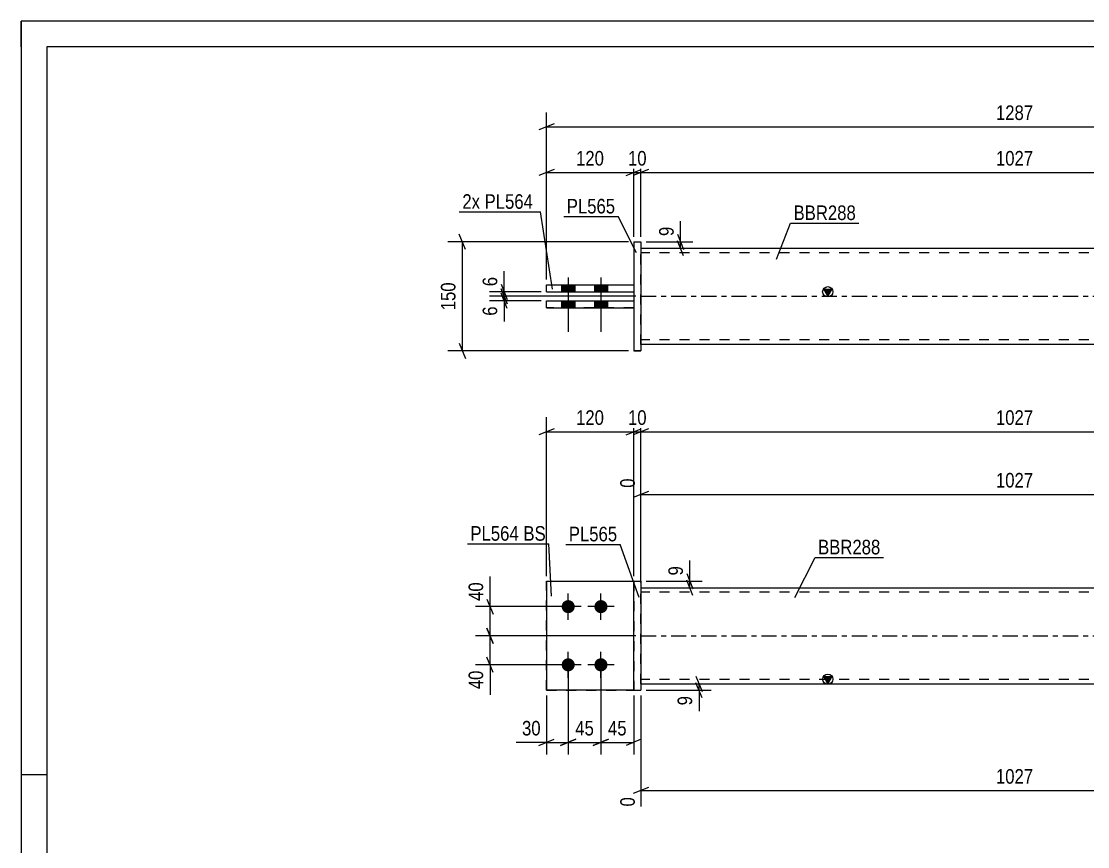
# Model space of a CAD drawing. Header units: millimetres. Extents: x 0 to 420, y 0 to 297.
# Drawn here: x 0 to 209.4, y 134.9 to 297 of the extents above; entities that cross this region are included whole.
import ezdxf

# ---------------------------------------------------------------- set-up
doc = ezdxf.new("R2010")
doc.units = ezdxf.units.MM
doc.linetypes.add('DXK_LINE_DOT2', pattern=[3.9198, 1.9599, -1.9599])
doc.linetypes.add('DXK_LINE_DOT3', pattern=[5.9187, 2.979, -0.9799, 0.9799, -0.9799])
doc.styles.add('Arial Narrow', font='ARIALN.TTF', dxfattribs={"height": 0.2})

# ---------------------------------------------------------------- blocks, each defined once
blk = doc.blocks.new('Unknown-585697914-1128')
at = {"color": 5, "linetype": 'Continuous'}
for p, q in [((420, 297), (0, 297)), ((0, 297), (0, 0)), ((0, 292), (0, 297)), ((415, 292), (5, 292)), ((5, 292), (5, 5)), ((5, 149), (0, 149))]:
    blk.add_line(p, q, dxfattribs=at)
blk = doc.blocks.new('Part-585697914-1942 - 1926')
at = {"color": 2, "linetype": 'Continuous'}
for p, q in [((103.11, 187.04), (120.26, 187.04)), ((103.11, 187.04), (103.11, 165.62)), ((120.26, 165.62), (103.11, 165.62)), ((103.11, 165.62), (103.11, 165.62))]:
    blk.add_line(p, q, dxfattribs=at)
at = {"color": 7, "linetype": 'DXK_LINE_DOT2'}
for p, q in [((103.11, 187.04), (120.26, 187.04)), ((120.26, 187.04), (120.26, 187.04)), ((120.26, 187.04), (120.26, 165.62)), ((103.11, 165.62), (120.26, 165.62))]:
    blk.add_line(p, q, dxfattribs=at)
blk = doc.blocks.new('Part-585697914-1947 - 1926')
at = {"linetype": 'Continuous'}
blk.add_hatch(color=2, dxfattribs=at).paths.add_polyline_path([(158.37, 166.9), (157.57, 168.3), (159.17, 168.3)])
at = {"color": 2, "linetype": 'Continuous'}
for p, q in [((121.68, 185.76), (268.43, 185.76)), ((158.37, 166.9), (157.57, 168.3)), ((157.57, 168.3), (159.17, 168.3)), ((159.17, 168.3), (158.37, 166.9)), ((121.68, 166.9), (268.43, 166.9))]:
    blk.add_line(p, q, dxfattribs=at)
at = {"color": 7, "linetype": 'DXK_LINE_DOT2'}
for p, q in [((121.68, 166.9), (121.68, 185.76)), ((268.43, 184.9), (121.68, 184.9)), ((268.43, 166.9), (268.43, 185.76)), ((268.43, 167.76), (121.68, 167.76))]:
    blk.add_line(p, q, dxfattribs=at)
at = {"color": 7, "linetype": 'DXK_LINE_DOT3'}
blk.add_line((121.68, 176.33), (268.43, 176.33), dxfattribs=at)
at = {"color": 2, "linetype": 'Continuous'}
blk.add_circle((158.37, 167.8), 1, dxfattribs=at)
blk = doc.blocks.new('Bolt-585697914-1954 - 1926')
at = {"linetype": 'Continuous'}
for points in [[(107.4, 183.33), (107.67, 183.3), (107.92, 183.22), (108.15, 183.08), (108.35, 182.9), (108.51, 182.69), (108.62, 182.44), (108.68, 182.18), (108.68, 181.91), (108.62, 181.65), (108.51, 181.4), (108.35, 181.18), (108.15, 181), (107.92, 180.87), (107.67, 180.79), (107.4, 180.76), (107.13, 180.79), (106.88, 180.87), (106.64, 181), (106.44, 181.18), (106.29, 181.4), (106.18, 181.65), (106.12, 181.91), (106.12, 182.18), (106.18, 182.44), (106.29, 182.69), (106.44, 182.9), (106.64, 183.08), (106.88, 183.22), (107.13, 183.3)], [(113.83, 183.33), (114.1, 183.3), (114.35, 183.22), (114.58, 183.08), (114.78, 182.9), (114.94, 182.69), (115.05, 182.44), (115.11, 182.18), (115.11, 181.91), (115.05, 181.65), (114.94, 181.4), (114.78, 181.18), (114.58, 181), (114.35, 180.87), (114.1, 180.79), (113.83, 180.76), (113.56, 180.79), (113.3, 180.87), (113.07, 181), (112.87, 181.18), (112.71, 181.4), (112.61, 181.65), (112.55, 181.91), (112.55, 182.18), (112.61, 182.44), (112.71, 182.69), (112.87, 182.9), (113.07, 183.08), (113.3, 183.22), (113.56, 183.3)], [(107.4, 171.9), (107.67, 171.87), (107.92, 171.79), (108.15, 171.66), (108.35, 171.48), (108.51, 171.26), (108.62, 171.01), (108.68, 170.75), (108.68, 170.48), (108.62, 170.22), (108.51, 169.97), (108.35, 169.75), (108.15, 169.57), (107.92, 169.44), (107.67, 169.36), (107.4, 169.33), (107.13, 169.36), (106.88, 169.44), (106.64, 169.57), (106.44, 169.75), (106.29, 169.97), (106.18, 170.22), (106.12, 170.48), (106.12, 170.75), (106.18, 171.01), (106.29, 171.26), (106.44, 171.48), (106.64, 171.66), (106.88, 171.79), (107.13, 171.87)], [(113.83, 171.9), (114.1, 171.87), (114.35, 171.79), (114.58, 171.66), (114.78, 171.48), (114.94, 171.26), (115.05, 171.01), (115.11, 170.75), (115.11, 170.48), (115.05, 170.22), (114.94, 169.97), (114.78, 169.75), (114.58, 169.57), (114.35, 169.44), (114.1, 169.36), (113.83, 169.33), (113.56, 169.36), (113.3, 169.44), (113.07, 169.57), (112.87, 169.75), (112.71, 169.97), (112.61, 170.22), (112.55, 170.48), (112.55, 170.75), (112.61, 171.01), (112.71, 171.26), (112.87, 171.48), (113.07, 171.66), (113.3, 171.79), (113.56, 171.87)]]:
    blk.add_hatch(color=1, dxfattribs=at).paths.add_polyline_path(points)
at = {"color": 1, "linetype": 'Continuous'}
for p, q in [((107.4, 179.47), (107.4, 184.62)), ((113.83, 179.47), (113.83, 184.62)), ((109.97, 182.04), (104.83, 182.04)), ((116.4, 182.04), (111.26, 182.04)), ((107.4, 168.04), (107.4, 173.19)), ((113.83, 168.04), (113.83, 173.19)), ((109.97, 170.62), (104.83, 170.62)), ((116.4, 170.62), (111.26, 170.62))]:
    blk.add_line(p, q, dxfattribs=at)
blk = doc.blocks.new('Part-585697914-1960 - 1926')
at = {"color": 2, "linetype": 'Continuous'}
for p, q in [((120.26, 187.04), (121.68, 187.04)), ((120.26, 165.61), (120.26, 187.04)), ((121.68, 187.04), (121.68, 187.04)), ((121.68, 187.04), (121.68, 165.61)), ((120.26, 165.61), (121.68, 165.61))]:
    blk.add_line(p, q, dxfattribs=at)
at = {"color": 7, "linetype": 'DXK_LINE_DOT2'}
for p, q in [((120.26, 187.04), (121.68, 187.04)), ((120.26, 165.62), (121.68, 165.62))]:
    blk.add_line(p, q, dxfattribs=at)
blk = doc.blocks.new('Part-585697914-1965 - 1926')
at = {"color": 7, "linetype": 'DXK_LINE_DOT2'}
for p, q in [((103.11, 187.04), (120.26, 187.04)), ((103.11, 187.04), (120.26, 187.04)), ((103.11, 165.62), (103.11, 187.04)), ((120.26, 187.04), (120.26, 187.04)), ((120.26, 187.04), (120.26, 165.62)), ((103.11, 165.62), (120.26, 165.62)), ((120.26, 165.62), (103.11, 165.62)), ((103.11, 165.62), (103.11, 165.62))]:
    blk.add_line(p, q, dxfattribs=at)
blk = doc.blocks.new('Part-585697914-2284 - 2276')
at = {"color": 2, "linetype": 'Continuous'}
for p, q in [((120.26, 253.7), (121.68, 253.7)), ((120.26, 253.7), (120.26, 232.27)), ((121.68, 253.7), (121.68, 253.7)), ((121.68, 253.7), (121.68, 232.27)), ((121.68, 232.27), (120.26, 232.27)), ((120.26, 232.27), (120.26, 232.27))]:
    blk.add_line(p, q, dxfattribs=at)
at = {"color": 7, "linetype": 'DXK_LINE_DOT2'}
for p, q in [((120.26, 253.7), (121.68, 253.7)), ((121.68, 253.7), (121.68, 253.7)), ((120.26, 232.27), (121.68, 232.27))]:
    blk.add_line(p, q, dxfattribs=at)
blk = doc.blocks.new('Bolt-585697914-2279 - 2276')
at = {"linetype": 'Continuous'}
for points in [[(106.11, 243.85), (108.68, 243.85), (108.68, 245.27), (106.11, 245.27)], [(106.11, 243.85), (108.68, 243.85), (108.68, 245.27), (106.11, 245.27)], [(112.54, 243.85), (115.11, 243.85), (115.11, 245.27), (112.54, 245.27)], [(112.54, 243.85), (115.11, 243.85), (115.11, 245.27), (112.54, 245.27)], [(106.11, 240.7), (108.68, 240.7), (108.68, 242.13), (106.11, 242.13)], [(106.11, 240.7), (108.68, 240.7), (108.68, 242.13), (106.11, 242.13)], [(112.54, 240.7), (115.11, 240.7), (115.11, 242.13), (112.54, 242.13)], [(112.54, 240.7), (115.11, 240.7), (115.11, 242.13), (112.54, 242.13)]]:
    blk.add_hatch(color=1, dxfattribs=at).paths.add_polyline_path(points)
at = {"color": 1, "linetype": 'Continuous'}
for p, q in [((106.11, 245.27), (106.11, 243.85)), ((106.11, 245.27), (106.11, 243.85)), ((107.4, 246.7), (107.4, 235.99)), ((107.4, 246.7), (107.4, 235.99)), ((108.68, 245.27), (108.68, 243.85)), ((108.68, 245.27), (108.68, 243.85)), ((112.54, 245.27), (112.54, 243.85)), ((112.54, 245.27), (112.54, 243.85)), ((113.83, 246.7), (113.83, 235.99)), ((113.83, 246.7), (113.83, 235.99)), ((115.11, 245.27), (115.11, 243.85)), ((115.11, 245.27), (115.11, 243.85)), ((106.11, 242.13), (106.11, 240.7)), ((106.11, 242.13), (106.11, 240.7)), ((108.68, 242.13), (108.68, 240.7)), ((108.68, 242.13), (108.68, 240.7)), ((112.54, 242.13), (112.54, 240.7)), ((112.54, 242.13), (112.54, 240.7)), ((115.11, 242.13), (115.11, 240.7)), ((115.11, 242.13), (115.11, 240.7))]:
    blk.add_line(p, q, dxfattribs=at)
blk = doc.blocks.new('Part-585697914-2289 - 2276')
at = {"color": 2, "linetype": 'Continuous'}
for p, q in [((103.11, 245.27), (120.26, 245.27)), ((103.11, 243.85), (103.11, 245.27)), ((120.26, 245.27), (120.26, 243.85)), ((103.11, 243.85), (120.26, 243.85)), ((103.11, 243.85), (103.11, 243.85))]:
    blk.add_line(p, q, dxfattribs=at)
at = {"color": 7, "linetype": 'DXK_LINE_DOT2'}
for p, q in [((103.11, 245.27), (120.26, 245.27)), ((103.11, 245.27), (103.11, 245.27)), ((120.26, 245.27), (120.26, 245.27)), ((103.11, 243.85), (120.26, 243.85))]:
    blk.add_line(p, q, dxfattribs=at)
blk = doc.blocks.new('Part-585697914-2304 - 2276')
at = {"linetype": 'Continuous'}
blk.add_hatch(color=2, dxfattribs=at).paths.add_polyline_path([(158.37, 242.99), (157.57, 244.39), (159.17, 244.39)])
at = {"color": 2, "linetype": 'Continuous'}
for p, q in [((121.68, 252.42), (268.43, 252.42)), ((158.37, 242.99), (157.57, 244.39)), ((157.57, 244.39), (159.17, 244.39)), ((159.17, 244.39), (158.37, 242.99)), ((268.43, 233.56), (121.68, 233.56))]:
    blk.add_line(p, q, dxfattribs=at)
at = {"color": 7, "linetype": 'DXK_LINE_DOT2'}
for p, q in [((121.68, 233.56), (121.68, 252.42)), ((268.43, 251.56), (121.68, 251.56)), ((268.43, 252.42), (268.43, 233.56)), ((268.43, 234.42), (121.68, 234.42))]:
    blk.add_line(p, q, dxfattribs=at)
at = {"color": 7, "linetype": 'DXK_LINE_DOT3'}
blk.add_line((121.68, 242.99), (268.43, 242.99), dxfattribs=at)
at = {"color": 2, "linetype": 'Continuous'}
blk.add_circle((158.37, 243.89), 1, dxfattribs=at)
blk = doc.blocks.new('Part-585697914-2319 - 2276')
at = {"color": 2, "linetype": 'Continuous'}
for p, q in [((103.11, 242.13), (120.26, 242.13)), ((103.11, 240.7), (103.11, 242.13)), ((120.26, 242.13), (120.26, 240.7)), ((103.11, 240.7), (120.26, 240.7)), ((103.11, 240.7), (103.11, 240.7))]:
    blk.add_line(p, q, dxfattribs=at)
at = {"color": 7, "linetype": 'DXK_LINE_DOT2'}
for p, q in [((103.11, 242.13), (120.26, 242.13)), ((120.26, 240.7), (103.11, 240.7))]:
    blk.add_line(p, q, dxfattribs=at)
blk = doc.blocks.new('StraightDimension-585697914-2153 - 1926')
at = {"color": 7, "linetype": 'Continuous'}
for p, q in [((120.68, 176.33), (89.2, 176.33)), ((91.45, 177.83), (92.65, 174.83)), ((92.05, 170.62), (92.05, 176.33)), ((92.65, 169.12), (91.45, 172.12)), ((106.4, 170.62), (89.2, 170.62))]:
    blk.add_line(p, q, dxfattribs=at)
at = {"color": 0}
blk.add_wipeout([(91.3, 170.09), (87.1, 170.09), (87.1, 165.23), (91.3, 165.23)], dxfattribs=at)
at = {"color": 7, "linetype": 'Continuous'}
blk.add_line((92.05, 170.62), (92.05, 164.71), dxfattribs=at)
blk.add_line((92.05, 170.62), (92.05, 164.71), dxfattribs=at)
at = {"color": 3, "style": 'Arial Narrow'}
blk.add_text('40', height=2.863, rotation=90.0002, dxfattribs=at).set_placement((90.7, 165.83))
blk = doc.blocks.new('StraightDimension-585697914-2006 - 1926')
at = {"color": 7, "linetype": 'Continuous'}
for p, q in [((121.68, 188.04), (121.68, 219.24)), ((268.43, 188.04), (268.43, 219.24)), ((123.18, 216.99), (120.18, 215.79)), ((121.68, 216.39), (268.43, 216.39)), ((266.93, 215.79), (269.93, 216.99))]:
    blk.add_line(p, q, dxfattribs=at)
at = {"color": 0}
blk.add_wipeout([(199.32, 217.14), (199.32, 221.34), (190.8, 221.34), (190.8, 217.14)], dxfattribs=at)
at = {"color": 3, "style": 'Arial Narrow'}
blk.add_text('1027', height=2.863, dxfattribs=at).set_placement((191.4, 217.74))
blk = doc.blocks.new('StraightDimension-585697914-2221 - 1926')
at = {"color": 7, "linetype": 'Continuous'}
for p, q in [((268.43, 188.04), (268.43, 212.7)), ((121.68, 186.76), (121.68, 207.21)), ((123.18, 204.69), (120.18, 203.49)), ((121.68, 204.09), (268.43, 204.09)), ((266.93, 203.49), (269.93, 204.69))]:
    blk.add_line(p, q, dxfattribs=at)
at = {"color": 0, "linetype": 'Continuous'}
for points in [[(267.83, 213.3), (263.63, 213.3), (263.63, 204.79), (267.83, 204.79)], [(121.08, 207.81), (116.88, 207.81), (116.88, 204.79), (121.08, 204.79)]]:
    blk.add_wipeout(points, dxfattribs=at)
at = {"color": 0}
blk.add_wipeout([(199.32, 204.84), (199.32, 209.04), (190.8, 209.04), (190.8, 204.84)], dxfattribs=at)
at = {"color": 3, "linetype": 'Continuous', "style": 'Arial Narrow'}
for s, height, p in [('1027', 2.863, (267.23, 205.39)), ('0', 2.86, (120.48, 205.39))]:
    blk.add_text(s, height=height, rotation=90.0002, dxfattribs=at).set_placement(p)
at = {"color": 3, "style": 'Arial Narrow'}
blk.add_text('1027', height=2.863, dxfattribs=at).set_placement((191.4, 205.44))
blk = doc.blocks.new('StraightDimension-585697914-2032 - 1926')
at = {"color": 7, "linetype": 'Continuous'}
for p, q in [((103.11, 188.04), (103.11, 219.24)), ((120.26, 188.04), (120.26, 219.24)), ((104.61, 216.99), (101.61, 215.79)), ((103.11, 216.39), (120.26, 216.39)), ((118.76, 215.79), (121.76, 216.99))]:
    blk.add_line(p, q, dxfattribs=at)
at = {"color": 0}
blk.add_wipeout([(115.03, 217.14), (115.03, 221.34), (108.34, 221.34), (108.34, 217.14)], dxfattribs=at)
at = {"color": 3, "style": 'Arial Narrow'}
blk.add_text('120', height=2.863, dxfattribs=at).set_placement((108.94, 217.74))
blk = doc.blocks.new('StraightDimension-585697914-2203 - 1926')
at = {"color": 7, "linetype": 'Continuous'}
for p, q in [((107.4, 169.62), (107.4, 152.99)), ((113.83, 169.62), (113.83, 152.99)), ((105.9, 154.79), (108.9, 155.99)), ((107.4, 155.39), (113.83, 155.39)), ((115.33, 155.99), (112.33, 154.79))]:
    blk.add_line(p, q, dxfattribs=at)
at = {"color": 0}
blk.add_wipeout([(113.04, 156.14), (113.04, 160.34), (108.19, 160.34), (108.19, 156.14)], dxfattribs=at)
at = {"color": 3, "style": 'Arial Narrow'}
blk.add_text('45', height=2.863, dxfattribs=at).set_placement((108.79, 156.74))
blk = doc.blocks.new('StraightDimension-585697914-2015 - 1926')
at = {"color": 7, "linetype": 'Continuous'}
for p, q in [((120.26, 188.04), (120.26, 219.24)), ((121.68, 188.04), (121.68, 219.24)), ((118.76, 215.79), (121.76, 216.99)), ((123.18, 216.99), (120.18, 215.79)), ((120.26, 216.39), (121.68, 216.39))]:
    blk.add_line(p, q, dxfattribs=at)
at = {"color": 0}
blk.add_wipeout([(123.4, 217.14), (123.4, 221.34), (118.54, 221.34), (118.54, 217.14)], dxfattribs=at)
at = {"color": 3, "style": 'Arial Narrow'}
blk.add_text('10', height=2.863, dxfattribs=at).set_placement((119.14, 217.74))
blk = doc.blocks.new('StraightDimension-585697914-2190 - 1926')
at = {"color": 7, "linetype": 'Continuous'}
for p, q in [((113.83, 169.62), (113.83, 152.99)), ((120.26, 164.61), (120.26, 152.99)), ((112.33, 154.79), (115.33, 155.99)), ((113.83, 155.39), (120.26, 155.39)), ((121.76, 155.99), (118.76, 154.79))]:
    blk.add_line(p, q, dxfattribs=at)
at = {"color": 0}
blk.add_wipeout([(119.47, 156.14), (119.47, 160.34), (114.61, 160.34), (114.61, 156.14)], dxfattribs=at)
at = {"color": 3, "style": 'Arial Narrow'}
blk.add_text('45', height=2.863, dxfattribs=at).set_placement((115.21, 156.74))
blk = doc.blocks.new('StraightDimension-585697914-2140 - 1926')
at = {"color": 7, "linetype": 'Continuous'}
for p, q in [((91.45, 183.54), (92.65, 180.54)), ((106.4, 182.04), (89.2, 182.04)), ((92.05, 176.33), (92.05, 182.04)), ((120.68, 176.33), (89.2, 176.33)), ((92.65, 174.83), (91.45, 177.83))]:
    blk.add_line(p, q, dxfattribs=at)
at = {"color": 0}
blk.add_wipeout([(91.3, 187.42), (87.1, 187.42), (87.1, 182.57), (91.3, 182.57)], dxfattribs=at)
at = {"color": 7, "linetype": 'Continuous'}
blk.add_line((92.05, 182.04), (92.05, 187.95), dxfattribs=at)
blk.add_line((92.05, 182.04), (92.05, 187.95), dxfattribs=at)
at = {"color": 3, "style": 'Arial Narrow'}
blk.add_text('40', height=2.863, rotation=90.0002, dxfattribs=at).set_placement((90.7, 183.17))
blk = doc.blocks.new('StraightDimension-585697914-2167 - 1926')
at = {"color": 7, "linetype": 'Continuous'}
for p, q in [((130.68, 188.54), (131.88, 185.54)), ((122.68, 187.04), (133.68, 187.04)), ((131.88, 184.26), (130.68, 187.26)), ((131.28, 185.76), (131.28, 187.04)), ((122.68, 185.76), (133.68, 185.76))]:
    blk.add_line(p, q, dxfattribs=at)
at = {"color": 0}
blk.add_wipeout([(130.53, 190.6), (126.33, 190.6), (126.33, 187.57), (130.53, 187.57)], dxfattribs=at)
at = {"color": 7, "linetype": 'Continuous'}
blk.add_line((131.28, 187.04), (131.28, 191.12), dxfattribs=at)
blk.add_line((131.28, 187.04), (131.28, 191.12), dxfattribs=at)
at = {"color": 3, "style": 'Arial Narrow'}
blk.add_text('9', height=2.86, rotation=90.0002, dxfattribs=at).set_placement((129.93, 188.17))
blk = doc.blocks.new('StraightDimension-585697914-2176 - 1926')
at = {"color": 7, "linetype": 'Continuous'}
for p, q in [((132.49, 168.4), (133.69, 165.4)), ((122.68, 166.9), (135.49, 166.9)), ((122.68, 165.61), (135.49, 165.61)), ((133.69, 164.11), (132.49, 167.11)), ((133.09, 165.61), (133.09, 166.9))]:
    blk.add_line(p, q, dxfattribs=at)
at = {"color": 0}
blk.add_wipeout([(132.34, 165.09), (128.14, 165.09), (128.14, 162.06), (132.34, 162.06)], dxfattribs=at)
at = {"color": 7, "linetype": 'Continuous'}
blk.add_line((133.09, 165.61), (133.09, 161.54), dxfattribs=at)
blk.add_line((133.09, 165.61), (133.09, 161.54), dxfattribs=at)
at = {"color": 3, "style": 'Arial Narrow'}
blk.add_text('9', height=2.86, rotation=90.0002, dxfattribs=at).set_placement((131.74, 162.66))
blk = doc.blocks.new('StraightDimension-585697914-2185 - 1926')
at = {"color": 7, "linetype": 'Continuous'}
for p, q in [((121.68, 164.61), (121.68, 142.79)), ((268.43, 164.62), (268.43, 137.3)), ((123.18, 146.52), (120.18, 145.32)), ((121.68, 145.92), (268.43, 145.92)), ((266.93, 145.32), (269.93, 146.52))]:
    blk.add_line(p, q, dxfattribs=at)
at = {"color": 0}
blk.add_wipeout([(199.32, 146.67), (199.32, 150.87), (190.8, 150.87), (190.8, 146.67)], dxfattribs=at)
at = {"color": 0, "linetype": 'Continuous'}
for points in [[(121.08, 145.22), (116.88, 145.22), (116.88, 142.19), (121.08, 142.19)], [(267.83, 145.22), (263.63, 145.22), (263.63, 136.7), (267.83, 136.7)]]:
    blk.add_wipeout(points, dxfattribs=at)
at = {"color": 3, "style": 'Arial Narrow'}
blk.add_text('1027', height=2.863, dxfattribs=at).set_placement((191.4, 147.27))
at = {"color": 3, "linetype": 'Continuous', "style": 'Arial Narrow'}
for s, height, p in [('0', 2.86, (120.48, 142.79)), ('1027', 2.863, (267.23, 137.3))]:
    blk.add_text(s, height=height, rotation=90.0002, dxfattribs=at).set_placement(p)
blk = doc.blocks.new('StraightDimension-585697914-2210 - 1926')
at = {"color": 7, "linetype": 'Continuous'}
for p, q in [((107.4, 169.62), (107.4, 152.99)), ((103.11, 164.62), (103.11, 152.99)), ((101.61, 154.79), (104.61, 155.99)), ((103.11, 155.39), (107.4, 155.39)), ((108.9, 155.99), (105.9, 154.79))]:
    blk.add_line(p, q, dxfattribs=at)
at = {"color": 0}
blk.add_wipeout([(102.59, 156.14), (102.59, 160.34), (97.73, 160.34), (97.73, 156.14)], dxfattribs=at)
at = {"color": 7, "linetype": 'Continuous'}
blk.add_line((103.11, 155.39), (97.21, 155.39), dxfattribs=at)
blk.add_line((103.11, 155.39), (97.21, 155.39), dxfattribs=at)
at = {"color": 3, "style": 'Arial Narrow'}
blk.add_text('30', height=2.863, dxfattribs=at).set_placement((98.33, 156.74))
blk = doc.blocks.new('StraightDimension-585697914-2413 - 2276')
at = {"color": 7, "linetype": 'Continuous'}
for p, q in [((103.11, 246.27), (103.11, 279.12)), ((287, 246.27), (287, 279.12)), ((104.61, 276.87), (101.61, 275.67)), ((285.5, 275.67), (288.5, 276.87)), ((103.11, 276.27), (287, 276.27))]:
    blk.add_line(p, q, dxfattribs=at)
at = {"color": 0}
blk.add_wipeout([(199.32, 277.02), (199.32, 281.22), (190.8, 281.22), (190.8, 277.02)], dxfattribs=at)
at = {"color": 3, "style": 'Arial Narrow'}
blk.add_text('1287', height=2.863, dxfattribs=at).set_placement((191.4, 277.62))
blk = doc.blocks.new('StraightDimension-585697914-2392 - 2276')
at = {"color": 7, "linetype": 'Continuous'}
for p, q in [((103.11, 246.27), (103.11, 270.17)), ((120.26, 254.7), (120.26, 270.17)), ((104.61, 267.92), (101.61, 266.72)), ((103.11, 267.32), (120.26, 267.32)), ((118.76, 266.72), (121.76, 267.92))]:
    blk.add_line(p, q, dxfattribs=at)
at = {"color": 0}
blk.add_wipeout([(115.03, 268.07), (115.03, 272.27), (108.34, 272.27), (108.34, 268.07)], dxfattribs=at)
at = {"color": 3, "style": 'Arial Narrow'}
blk.add_text('120', height=2.863, dxfattribs=at).set_placement((108.94, 268.67))
blk = doc.blocks.new('StraightDimension-585697914-2321 - 2276')
at = {"color": 7, "linetype": 'Continuous'}
for p, q in [((122.68, 253.7), (131.86, 253.7)), ((128.86, 255.2), (130.06, 252.2)), ((130.06, 250.92), (128.86, 253.92)), ((129.46, 252.42), (129.46, 253.7)), ((122.68, 252.42), (131.86, 252.42))]:
    blk.add_line(p, q, dxfattribs=at)
at = {"color": 0}
blk.add_wipeout([(128.71, 257.26), (124.51, 257.26), (124.51, 254.23), (128.71, 254.23)], dxfattribs=at)
at = {"color": 7, "linetype": 'Continuous'}
blk.add_line((129.46, 253.7), (129.46, 257.78), dxfattribs=at)
blk.add_line((129.46, 253.7), (129.46, 257.78), dxfattribs=at)
at = {"color": 3, "style": 'Arial Narrow'}
blk.add_text('9', height=2.86, rotation=90.0002, dxfattribs=at).set_placement((128.11, 254.83))
blk = doc.blocks.new('StraightDimension-585697914-2382 - 2276')
at = {"color": 7, "linetype": 'Continuous'}
for p, q in [((121.68, 254.7), (121.68, 270.17)), ((268.43, 254.7), (268.43, 270.17)), ((123.18, 267.92), (120.18, 266.72)), ((121.68, 267.32), (268.43, 267.32)), ((266.93, 266.72), (269.93, 267.92))]:
    blk.add_line(p, q, dxfattribs=at)
at = {"color": 0}
blk.add_wipeout([(199.32, 268.07), (199.32, 272.27), (190.8, 272.27), (190.8, 268.07)], dxfattribs=at)
at = {"color": 3, "style": 'Arial Narrow'}
blk.add_text('1027', height=2.863, dxfattribs=at).set_placement((191.4, 268.67))
blk = doc.blocks.new('StraightDimension-585697914-2402 - 2276')
at = {"color": 7, "linetype": 'Continuous'}
for p, q in [((120.26, 254.7), (120.26, 270.17)), ((121.68, 254.7), (121.68, 270.17)), ((118.76, 266.72), (121.76, 267.92)), ((123.18, 267.92), (120.18, 266.72)), ((120.26, 267.32), (121.68, 267.32))]:
    blk.add_line(p, q, dxfattribs=at)
at = {"color": 0}
blk.add_wipeout([(123.4, 268.07), (123.4, 272.27), (118.54, 272.27), (118.54, 268.07)], dxfattribs=at)
at = {"color": 3, "style": 'Arial Narrow'}
blk.add_text('10', height=2.863, dxfattribs=at).set_placement((119.14, 268.67))
blk = doc.blocks.new('StraightDimension-585697914-2424 - 2276')
at = {"color": 7, "linetype": 'Continuous'}
for p, q in [((119.26, 253.7), (83.76, 253.7)), ((87.21, 252.2), (86.01, 255.2)), ((86.61, 232.27), (86.61, 253.7)), ((86.01, 233.77), (87.21, 230.77)), ((119.26, 232.27), (83.76, 232.27))]:
    blk.add_line(p, q, dxfattribs=at)
at = {"color": 0}
blk.add_wipeout([(85.86, 246.33), (81.66, 246.33), (81.66, 239.65), (85.86, 239.65)], dxfattribs=at)
at = {"color": 3, "style": 'Arial Narrow'}
blk.add_text('150', height=2.863, rotation=90.0002, dxfattribs=at).set_placement((85.26, 240.25))
blk = doc.blocks.new('StraightDimension-585697914-2435 - 2276')
at = {"color": 7, "linetype": 'Continuous'}
for p, q in [((94.21, 245.35), (95.41, 242.35)), ((102.11, 243.85), (91.96, 243.85)), ((120.68, 242.99), (91.96, 242.99)), ((95.41, 241.49), (94.21, 244.49)), ((94.81, 242.99), (94.81, 243.85))]:
    blk.add_line(p, q, dxfattribs=at)
at = {"color": 0}
blk.add_wipeout([(94.06, 247.4), (89.86, 247.4), (89.86, 244.37), (94.06, 244.37)], dxfattribs=at)
at = {"color": 7, "linetype": 'Continuous'}
blk.add_line((94.81, 243.85), (94.81, 247.92), dxfattribs=at)
blk.add_line((94.81, 243.85), (94.81, 247.92), dxfattribs=at)
at = {"color": 3, "style": 'Arial Narrow'}
blk.add_text('6', height=2.86, rotation=90.0002, dxfattribs=at).set_placement((93.46, 244.97))
blk = doc.blocks.new('StraightDimension-585697914-2451 - 2276')
at = {"color": 7, "linetype": 'Continuous'}
for p, q in [((120.68, 242.99), (91.96, 242.99)), ((94.21, 244.49), (95.41, 241.49)), ((95.41, 240.63), (94.21, 243.63)), ((94.81, 242.13), (94.81, 242.99)), ((102.11, 242.13), (91.96, 242.13))]:
    blk.add_line(p, q, dxfattribs=at)
at = {"color": 0}
blk.add_wipeout([(94.06, 241.61), (89.86, 241.61), (89.86, 238.58), (94.06, 238.58)], dxfattribs=at)
at = {"color": 7, "linetype": 'Continuous'}
blk.add_line((94.81, 242.13), (94.81, 238.05), dxfattribs=at)
blk.add_line((94.81, 242.13), (94.81, 238.05), dxfattribs=at)
at = {"color": 3, "style": 'Arial Narrow'}
blk.add_text('6', height=2.86, rotation=90.0002, dxfattribs=at).set_placement((93.46, 239.18))
blk = doc.blocks.new('Mark-585697914-1943 - 1926')
at = {"color": 0}
blk.add_wipeout([(168.71, 192.31), (168.71, 195.31), (156.47, 195.31), (156.47, 192.31)], dxfattribs=at)
blk.add_wipeout([(168.71, 192.31), (168.71, 195.31), (156.47, 195.31), (156.47, 192.31)], dxfattribs=at)
at = {"color": 30, "linetype": 'Continuous'}
for p, q in [((151.88, 183.82), (155.87, 191.71)), ((155.87, 191.71), (169.31, 191.71))]:
    blk.add_line(p, q, dxfattribs=at)
at = {"color": 3, "style": 'Arial Narrow'}
blk.add_text('BBR288', height=2.863, dxfattribs=at).set_placement((156.47, 192.31))
blk = doc.blocks.new('Mark-585697914-1956 - 1926')
at = {"color": 0}
blk.add_wipeout([(117.02, 194.87), (117.02, 197.87), (107.52, 197.87), (107.52, 194.87)], dxfattribs=at)
blk.add_wipeout([(117.02, 194.87), (117.02, 197.87), (107.52, 197.87), (107.52, 194.87)], dxfattribs=at)
at = {"color": 30, "linetype": 'Continuous'}
for p in [(106.92, 194.27), (121.33, 183.83)]:
    blk.add_line(p, (117.62, 194.27), dxfattribs=at)
at = {"color": 3, "style": 'Arial Narrow'}
blk.add_text('PL565', height=2.863, dxfattribs=at).set_placement((107.52, 194.87))
blk = doc.blocks.new('MarkSet-585697914-2245 - 1926')
at = {"color": 0}
blk.add_wipeout([(97.7, 194.99), (97.7, 197.99), (88.19, 197.99), (88.19, 194.99)], dxfattribs=at)
blk.add_wipeout([(97.7, 194.99), (97.7, 197.99), (88.19, 197.99), (88.19, 194.99)], dxfattribs=at)
blk.add_wipeout([(102.98, 194.99), (102.98, 197.99), (98.6, 197.99), (98.6, 194.99)], dxfattribs=at)
blk.add_wipeout([(102.98, 194.99), (102.98, 197.99), (98.6, 197.99), (98.6, 194.99)], dxfattribs=at)
at = {"color": 30, "linetype": 'Continuous'}
for p in [(87.59, 194.39), (104.12, 184.12)]:
    blk.add_line(p, (103.58, 194.39), dxfattribs=at)
at = {"color": 3, "style": 'Arial Narrow'}
for s, p in [('PL564', (88.19, 194.99)), ('BS', (98.6, 194.99))]:
    blk.add_text(s, height=2.863, dxfattribs=at).set_placement(p)
blk = doc.blocks.new('Mark-585697914-2300 - 2276')
at = {"color": 0}
blk.add_wipeout([(163.9, 257.97), (163.9, 260.97), (151.66, 260.97), (151.66, 257.97)], dxfattribs=at)
blk.add_wipeout([(163.9, 257.97), (163.9, 260.97), (151.66, 260.97), (151.66, 257.97)], dxfattribs=at)
at = {"color": 30, "linetype": 'Continuous'}
for p, q in [((148.33, 250.29), (151.06, 257.37)), ((151.06, 257.37), (164.5, 257.37))]:
    blk.add_line(p, q, dxfattribs=at)
at = {"color": 3, "style": 'Arial Narrow'}
blk.add_text('BBR288', height=2.863, dxfattribs=at).set_placement((151.66, 257.97))
blk = doc.blocks.new('Mark-585697914-2280 - 2276')
at = {"color": 0}
blk.add_wipeout([(116.63, 259.26), (116.63, 262.26), (107.12, 262.26), (107.12, 259.26)], dxfattribs=at)
blk.add_wipeout([(116.63, 259.26), (116.63, 262.26), (107.12, 262.26), (107.12, 259.26)], dxfattribs=at)
at = {"color": 30, "linetype": 'Continuous'}
for p in [(106.52, 258.66), (120.8, 251.52)]:
    blk.add_line(p, (117.23, 258.66), dxfattribs=at)
at = {"color": 3, "style": 'Arial Narrow'}
blk.add_text('PL565', height=2.863, dxfattribs=at).set_placement((107.12, 259.26))
blk = doc.blocks.new('MarkSet-585697914-2489 - 2276')
at = {"color": 30, "linetype": 'Continuous'}
blk.add_line((104.32, 244.39), (101.98, 259.58), dxfattribs=at)
at = {"color": 0}
blk.add_wipeout([(90.08, 260.18), (90.08, 263.18), (86.61, 263.18), (86.61, 260.18)], dxfattribs=at)
blk.add_wipeout([(90.08, 260.18), (90.08, 263.18), (86.61, 263.18), (86.61, 260.18)], dxfattribs=at)
blk.add_wipeout([(100.48, 260.18), (100.48, 263.18), (90.98, 263.18), (90.98, 260.18)], dxfattribs=at)
blk.add_wipeout([(100.48, 260.18), (100.48, 263.18), (90.98, 263.18), (90.98, 260.18)], dxfattribs=at)
at = {"color": 30, "linetype": 'Continuous'}
blk.add_line((86.01, 259.58), (101.98, 259.58), dxfattribs=at)
at = {"color": 3, "style": 'Arial Narrow'}
for s, p in [('2x', (86.61, 260.18)), ('PL564', (90.98, 260.18))]:
    blk.add_text(s, height=2.863, dxfattribs=at).set_placement(p)

msp = doc.modelspace()

# ---------------------------------------------------------------- block references
for name in ['Unknown-585697914-1128', 'Part-585697914-2284 - 2276', 'Part-585697914-2304 - 2276', 'Part-585697914-2289 - 2276', 'Bolt-585697914-2279 - 2276', 'Part-585697914-2319 - 2276', 'Part-585697914-1942 - 1926', 'Part-585697914-1965 - 1926', 'Part-585697914-1960 - 1926', 'Bolt-585697914-1954 - 1926', 'Part-585697914-1947 - 1926']:
    msp.add_blockref(name, (0, 0))

# ---------------------------------------------------------------- next in the draw order: block references
for name in ['StraightDimension-585697914-2413 - 2276', 'StraightDimension-585697914-2006 - 1926', 'StraightDimension-585697914-2153 - 1926']:
    msp.add_blockref(name, (0, 0))

# ---------------------------------------------------------------- next in the draw order: block references
for name in ['StraightDimension-585697914-2392 - 2276', 'StraightDimension-585697914-2221 - 1926', 'StraightDimension-585697914-2203 - 1926']:
    msp.add_blockref(name, (0, 0))

# ---------------------------------------------------------------- next in the draw order: block references
for name in ['StraightDimension-585697914-2321 - 2276', 'StraightDimension-585697914-2032 - 1926', 'Mark-585697914-1943 - 1926', 'StraightDimension-585697914-2210 - 1926', 'StraightDimension-585697914-2190 - 1926']:
    msp.add_blockref(name, (0, 0))

# ---------------------------------------------------------------- next in the draw order: block references
for name in ['StraightDimension-585697914-2382 - 2276', 'StraightDimension-585697914-2015 - 1926', 'StraightDimension-585697914-2176 - 1926']:
    msp.add_blockref(name, (0, 0))

# ---------------------------------------------------------------- next in the draw order: block references
for name in ['StraightDimension-585697914-2402 - 2276', 'Mark-585697914-2300 - 2276', 'StraightDimension-585697914-2167 - 1926', 'StraightDimension-585697914-2140 - 1926', 'StraightDimension-585697914-2185 - 1926']:
    msp.add_blockref(name, (0, 0))

# ---------------------------------------------------------------- next in the draw order: block references
for name in ['StraightDimension-585697914-2424 - 2276', 'MarkSet-585697914-2245 - 1926', 'Mark-585697914-1956 - 1926']:
    msp.add_blockref(name, (0, 0))

# ---------------------------------------------------------------- next in the draw order: block references
for name in ['Mark-585697914-2280 - 2276', 'StraightDimension-585697914-2435 - 2276']:
    msp.add_blockref(name, (0, 0))

# ---------------------------------------------------------------- next in the draw order: block references
msp.add_blockref('StraightDimension-585697914-2451 - 2276', (0, 0))

# ---------------------------------------------------------------- next in the draw order: block references
msp.add_blockref('MarkSet-585697914-2489 - 2276', (0, 0))

doc.saveas('drawing.dxf')
